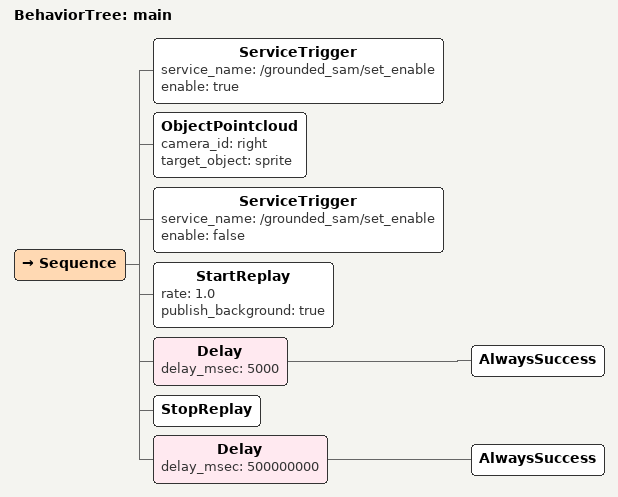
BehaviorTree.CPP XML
<?xml version="1.0" encoding="UTF-8"?>
<root BTCPP_format="4">
    <BehaviorTree ID="main">
          <Sequence>
            <ServiceTrigger service_name="/grounded_sam/set_enable" enable="true"/>
            <ObjectPointcloud camera_id="right" target_object="sprite" />
            <ServiceTrigger service_name="/grounded_sam/set_enable" enable="false"/>
            <StartReplay rate="1.0" publish_background="true"/>

            <Delay delay_msec="5000">
              <AlwaysSuccess/>
            </Delay>

            <StopReplay/>

            <Delay delay_msec="500000000">
              <AlwaysSuccess/>
            </Delay>

          </Sequence>
    </BehaviorTree>
</root>
